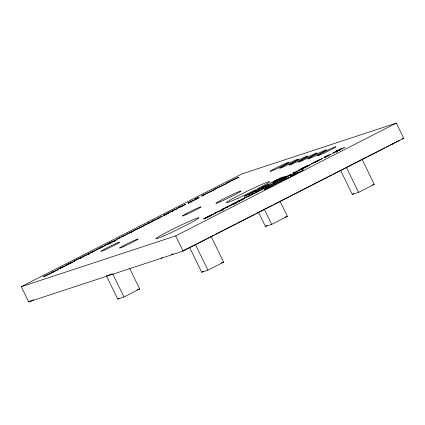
<?xml version="1.0" encoding="UTF-8"?>
<svg xmlns="http://www.w3.org/2000/svg" width="425" height="425" viewBox="0 0 425 425"><rect width="100%" height="100%" fill="white"/><g stroke="black" fill="none" stroke-linecap="round" stroke-linejoin="round"><path stroke-width="0.64" d="M302.462 169.527L302.005 168.401L308.242 165.282L298.308 170.266L302.186 169.054L311.047 164.358L305.899 166.526M252.121 192.334L244.391 196.281L249.618 193.959L248.237 194.979L259.356 189.295L254.495 191.468L255.903 190.4L252.121 192.334L252.636 193.386M304.991 166.988L301.947 168.475M236.348 202.082L231.795 204.367L236.539 202.555L244.678 198.316L238.691 201.349L238.064 201.604L243.461 198.65L236.348 202.082L236.863 203.134M283.693 177.857L278.609 180.444L283.353 178.627L291.486 174.388L285.499 177.427L284.877 177.677L290.275 174.723L283.693 177.857L284.203 178.914M222.881 208.919L221.42 209.822L235.131 203.575L230.127 205.222L222.881 208.919L223.396 209.977M109.459 243.042L108.221 243.716L111.302 242.346L105.203 245.172L113.587 241.225L107.546 244.38L109.698 243.424L116.609 239.737L109.241 242.999M335.952 151.47L332.536 153.388L345.121 147.358L340.117 149.005L336.217 150.997L338.077 150.386L335.952 151.47L336.467 152.527M21.25 286.7L241.91 173.921L396.339 123.107L403.75 138.3L183.09 251.079L28.661 301.893L21.25 286.7L175.684 235.891L396.339 123.107M165.968 214.019L163.338 215.363L164.767 214.933L163.227 215.895L168.683 213.122L165.968 214.019L166.478 215.071M190.899 201.275L187.983 202.768L189.55 202.247L188.068 203.405L198.321 198.162L190.899 201.275L191.415 202.327M28.661 301.893L30.43 300.985M30.956 301.134L33.708 299.731M280.07 178.048L269.625 183.579L274.656 181.661L285.074 176.402L280.07 178.048L280.585 179.1M276.93 181.3L273.434 183.09L275.538 182.41L274.683 182.925L270.953 184.354L267.458 186.139L269.572 185.465L268.712 185.98L261.487 189.194L266.268 187.388L280.553 180.11L276.93 181.3L277.445 182.357M296.416 171.339L292.915 173.129L294.817 172.561L292.767 173.846L300.045 170.149L296.416 171.339L296.932 172.396M327.622 155.391L324.116 157.181L326.023 156.613L323.972 157.898L331.245 154.195L327.622 155.391L328.137 156.448M284.984 178.744L281.499 180.529L283.56 179.865L282.694 180.391L275.363 183.664L279.544 182.139L289.988 177.097L284.984 178.744L285.499 179.802M294.355 173.958L290.472 175.939L294.238 174.702L290.28 176.726L303.317 170.287L298.122 172.715L294.355 173.958L294.87 175.01M161.171 258.294L162.27 257.731M195.378 244.603L182.909 250.638M196.557 243.998L213.685 235.243M214.869 234.643L236.13 223.773M237.309 223.167L254.437 214.413M255.622 213.812L272.749 205.057M273.928 204.452L331.808 174.866M332.993 174.266L366.658 157.059M367.837 156.453L384.965 147.698M386.15 147.098L389.103 145.589M390.283 144.983L399.123 140.468M106.553 276.133L117.736 299.067L118.899 298.472M117.736 299.067L123.994 297.011L139.697 288.984L129.657 268.403M258.533 212.33L265.418 226.44L267.16 225.548M265.418 226.44L271.671 224.384L287.38 216.357L279.921 201.067M340.547 170.313L352.304 194.422L354.046 193.534M189.64 247.541L201.684 272.234L203.432 271.341M352.304 194.422L358.557 192.366L374.26 184.338L361.93 159.056M201.684 272.234L207.942 270.178L223.646 262.151L211.028 236.279M265.784 185.417L258.039 189.502L263.033 187.404L269.296 184.02L265.784 185.417L266.3 186.469M272.648 185.119L264.313 189.481L271.633 185.837L264.642 189.412L269.678 187.218L275.947 183.834L272.648 185.119L273.163 186.177M401.859 138.922L403.75 138.3M392.052 144.075L393.152 143.719M372.385 184.955L374.26 184.338M106.675 275.724L112.338 273.859M171.27 254.469L173.108 253.863M284.877 217.18L287.38 216.357M137.195 289.808L139.697 288.984M221.143 262.974L223.646 262.151M340.117 149.005L340.632 150.057M346.226 167.083L358.557 192.366M303.046 168.034L303.562 169.092M302.196 168.412L302.706 169.463M300.969 168.752L301.479 169.803M281.881 178.771L282.397 179.823M264.217 209.095L271.671 224.384M235.54 202.491L236.056 203.548M195.319 244.306L207.942 270.178M175.684 235.891L183.09 251.079M113.99 240.699L114.506 241.756M112.806 274.077L123.994 297.011M121.603 237.038L126.995 234.43L124.275 235.328L121.646 236.672L123.075 236.242L121.603 237.038M140.792 227.178L134.645 230.026L137.78 228.884L144.58 225.441L139.246 227.678L140.792 227.178M149.573 222.695L143.422 225.542L146.561 224.395L153.361 220.958L148.028 223.189L149.573 222.695M171.392 211.411L172.911 210.959L167.577 213.196L174.377 209.753L177.517 208.611L171.392 211.411M68.388 264.053L65.758 265.407L74.386 261.2L66.783 265.046L71.644 262.528L68.388 264.053M225.16 207.968L228.714 206.343L225.16 207.968M307.259 166.207L303.7 167.902L307.259 166.207M53.763 271.671L43.222 276.755L46.808 275.4L57.524 269.939L52.179 272.175L53.763 271.671M257.986 191.383L243.934 198.167L248.715 196.361L263.001 189.077L259.377 190.273L255.882 192.058L257.986 191.383M59.888 268.382L62.873 267.012L59.888 268.382M179.839 207.076L182.824 205.705L179.839 207.076M261.704 187.632L265.689 185.805L261.704 187.632M314.914 162.084L318.899 160.257L314.914 162.084M93.691 251.287L91.008 252.62L93.691 251.287M102.473 246.798L99.79 248.131L102.473 246.798M132.446 231.482L129.763 232.815L132.446 231.482M211.746 215.055L208.17 216.835L211.746 215.055M272.436 185.603L268.855 187.377L272.436 185.603M96.332 249.964L87.603 254.198L96.332 249.964M105.108 245.475L96.379 249.714L105.108 245.475M135.081 230.153L126.353 234.393L135.081 230.153M215.262 213.292L208.994 216.676L203.952 218.864L210.949 215.294L203.623 218.939L210.747 215.146L215.262 213.292M57.221 269.7L65.578 265.678L57.221 269.7M177.172 208.393L185.528 204.367L177.172 208.393M311.36 163.837L316.243 161.856L322.501 158.472L318.07 160.305L311.36 163.837M276.367 180.519L280.144 178.739L276.367 180.519M239.907 200.441L236.959 201.96L239.907 200.441M286.716 176.513L283.772 178.032L286.716 176.513M273.976 181.385L278.242 179.361L273.976 181.385M336.717 151.295L340.207 149.685L336.717 151.295M84.687 255.893L80.415 258.235L81.913 257.3L77.557 259.202L85.547 255.122L89.298 253.884L84.687 255.893M76.76 259.611L73.966 261.04L77.807 259.266L76.76 259.611M155.476 219.38L152.559 220.873L156.31 219.635L159.226 218.147L155.476 219.38M198.167 197.561L195.373 198.99L199.213 197.216L198.167 197.561M203.777 194.692L201.45 195.883L201.652 196.276L204.165 194.99L203.548 194.99L216.591 188.636L215.974 188.642L229.017 182.288L228.4 182.288L238.935 177.22L233.686 179.408L226.297 183.18L226.504 183.573L213.871 189.534L214.078 189.922L203.777 194.692M119.924 237.724L116.121 239.673L120.732 237.463L119.924 237.724M161.617 216.415L157.808 218.365L162.419 216.15L161.617 216.415M218.317 211.257L214.822 213.047L219.821 211.4L223.322 209.61L218.317 211.257M273.928 169.989A10.343 0.521 -26 0 0 288.888 162.339A10.343 0.521 -26 0 0 276.25 167.859A10.343 0.521 -26 0 0 273.928 169.989M283.31 166.903A10.343 0.521 -26 0 0 298.27 159.253A10.343 0.521 -26 0 0 285.632 164.773A10.343 0.521 -26 0 0 283.31 166.903M292.692 163.816A10.343 0.521 -26 0 0 307.652 156.166A10.343 0.521 -26 0 0 295.014 161.686A10.343 0.521 -26 0 0 292.692 163.816M302.074 160.73A10.343 0.521 -26 0 0 317.034 153.08A10.343 0.521 -26 0 0 304.396 158.599A10.343 0.521 -26 0 0 302.074 160.73M311.456 157.643A10.343 0.521 -26 0 0 326.416 149.993A10.343 0.521 -26 0 0 313.777 155.513A10.343 0.521 -26 0 0 311.456 157.643M320.694 154.615A10.343 0.521 -26 0 0 335.766 146.933A10.343 0.521 -26 0 0 323.329 152.341A10.343 0.521 -26 0 0 320.694 154.615M220.469 201.673A13.982 0.707 -26 0 0 240.927 191.255A13.982 0.707 -26 0 0 224.235 198.496A13.982 0.707 -26 0 0 220.469 201.673M186.325 214.503A10.343 0.521 -26 0 0 200.998 206.954A10.343 0.521 -26 0 0 187.919 212.723A10.343 0.521 -26 0 0 186.325 214.503M123.861 246.452A10.343 0.521 -26 0 0 138.21 239.02A10.343 0.521 -26 0 0 124.711 245.034A10.343 0.521 -26 0 0 123.861 246.452M104.173 250.182A10.343 0.521 -26 0 0 119.372 242.457A10.343 0.521 -26 0 0 107.158 247.738A10.343 0.521 -26 0 0 104.173 250.182M164.023 235.827A23.975 1.211 -26 0 0 198.709 218.099A23.975 1.211 -26 0 0 169.405 230.897A23.975 1.211 -26 0 0 164.023 235.827M237.24 198.576A23.975 1.211 -26 0 0 269.604 181.677A23.975 1.211 -26 0 0 237.309 196.207A23.975 1.211 -26 0 0 237.24 198.576"/></g></svg>
